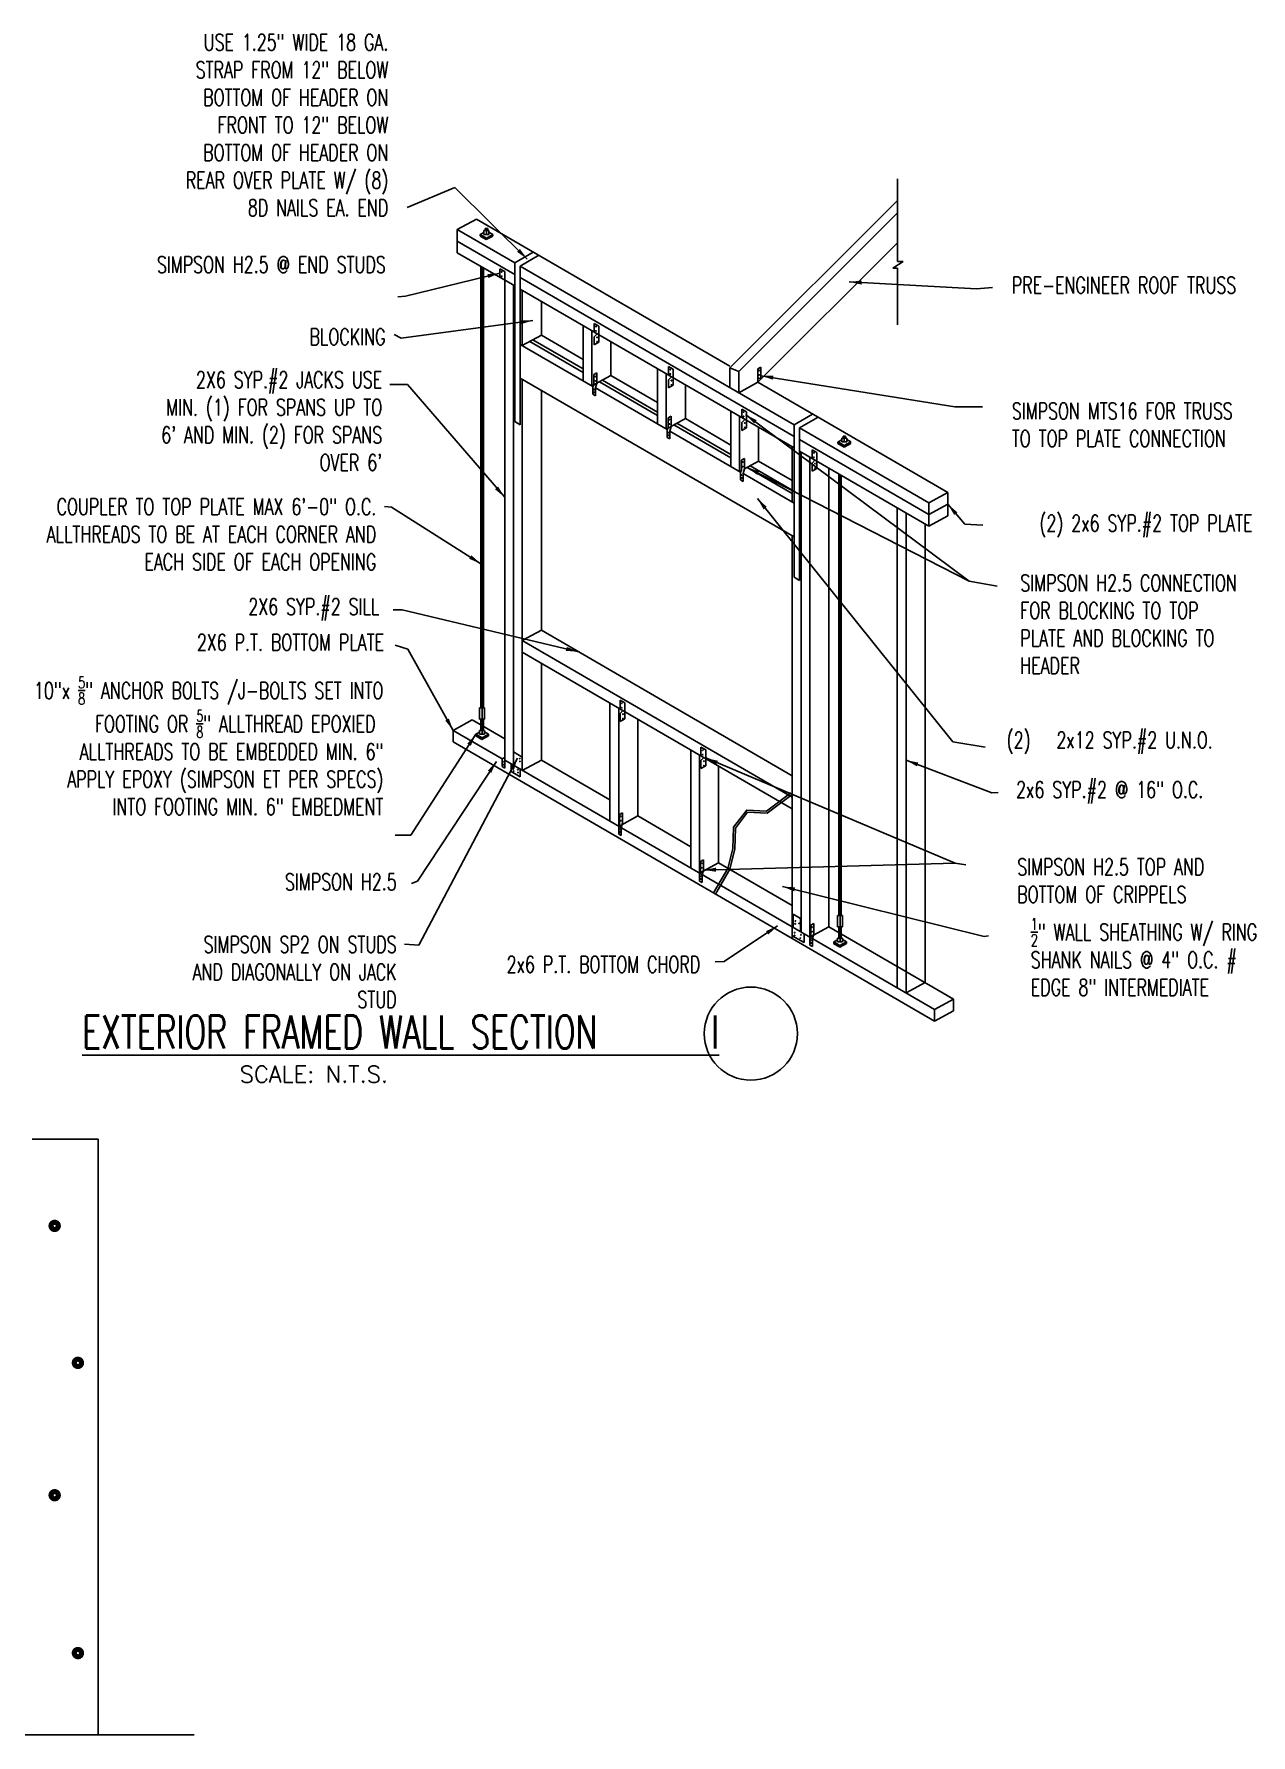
# Model space of a CAD drawing. Header units: inches. Extents: x -25328 to 8149, y -5530 to 4336.
# Drawn here: x 2145.4 to 2439.6, y -2818.2 to -2407.1 of the extents above; entities that cross this region are included whole.
import ezdxf

# ---------------------------------------------------------------- set-up
doc = ezdxf.new("R2010")
doc.units = ezdxf.units.IN
doc.header["$LTSCALE"] = 16
doc.header["$MEASUREMENT"] = 0
doc.layers.get('0').update_dxf_attribs({"linetype": 'CONTINUOUS'})
for name, color, linetype in [('CONC', 3, 'CONTINUOUS'), ('DIM', 5, 'CONTINUOUS'), ('DIMS', 5, 'CONTINUOUS'), ('DOORS', 1, 'CONTINUOUS'), ('FIXTURES', 2, 'CONTINUOUS'), ('GREEN', 3, 'CONTINUOUS'), ('LAYER1', 2, 'CONTINUOUS'), ('TEXT', 11, 'CONTINUOUS'), ('TEXT ROOM', 3, 'CONTINUOUS'), ('WALLS EXT', 6, 'CONTINUOUS'), ('WALLS INT', 6, 'CONTINUOUS')]:
    doc.layers.add(name, color=color, linetype=linetype)
doc.styles.add('NOTES', font='romant.shx', dxfattribs={"width": 0.7, "height": 4.5})
doc.styles.add('PAYTAS RM', font='romans.shx', dxfattribs={"width": 0.7, "height": 4.5})
doc.styles.add('PAYTS NOTES', font='romans.shx', dxfattribs={"width": 0.7, "height": 4.5})
doc.dimstyles.new('DIM- PAYTAS', dxfattribs={"dimscale": 48, "dimtxt": 0.1, "dimasz": 0.0625, "dimexe": 0.125, "dimexo": 0.125, "dimgap": 0.125, "dimtad": 1, "dimdec": 1, "dimzin": 3, "dimdsep": 46, "dimlunit": 4, "dimtxsty": 'PAYTAS RM', "dimblk": 'ARCHTICK', "dimcen": 0.09, "dimdle": 0.125, "dimclrd": 5, "dimclre": 5, "dimclrt": 11, "dimadec": 0, "dimazin": 0, "dimtfac": 1, "dimtdec": 1, "dimtofl": 0, "dimtmove": 2, "dimatfit": 3, "dimfxl": 0, "dimfrac": 2, "dimtolj": 1, "dimtzin": 3, "dimarcsym": 0})

# ---------------------------------------------------------------- blocks, each defined once
blk = doc.blocks.new('_ArchTick')
at = {"color": 0, "linetype": 'ByBlock', "const_width": 0.15}
blk.add_lwpolyline([(-0.5, -0.5), (0.5, 0.5)], dxfattribs=at)

msp = doc.modelspace()

# ---------------------------------------------------------------- linework, layer by layer
at = {"layer": 'CONC'}
msp.add_line((1924.36262709, -2818.19738204), (2184.13684181, -2818.19738204), dxfattribs=at)
at = {"layer": 'DIMS', "linetype": 'Continuous'}
for p, q in [((2354.14734033, -2462.05708298), (2354.14734033, -2442.06375959)), ((2353.06546586, -2463.69352392), (2355.54646916, -2462.05708298)), ((2355.54646916, -2462.05708298), (2354.14734033, -2462.05708298)), ((2354.14734033, -2463.69352392), (2353.06546586, -2463.69352392)), ((2354.14734033, -2477.35705647), (2354.14734033, -2463.69352392))]:
    msp.add_line(p, q, dxfattribs=at)
at = {"layer": 'DIMS'}
for p, q in [((2261.64156191, -2500.72345763), (2262.9942825, -2501.50769263)), ((2329.17014679, -2538.37559099), (2330.52286738, -2539.15982598))]:
    msp.add_line(p, q, dxfattribs=at)
for points in [[(2328.42434801, -2590.45784497), (2322.48885739, -2594.88920866), (2317.7134898, -2594.64644658), (2314.51123529, -2598.79907452), (2314.34871111, -2603.91779222), (2313.14560247, -2608.76923433), (2309.71809005, -2614.68132278)], [(2328.72347228, -2590.85850026), (2322.64352056, -2595.39771683), (2317.94956604, -2595.15909349), (2315.00585555, -2598.97644605), (2314.84677624, -2603.98666695), (2313.61380083, -2608.95854448), (2310.15065323, -2614.93209976)]]:
    msp.add_lwpolyline(points, dxfattribs=at)
at = {"layer": 'DOORS'}
for p, q in [((2313.68094028, -2487.76701037), (2354.14734033, -2447.30635721)), ((2315.81437236, -2488.61497819), (2354.14734033, -2450.28745412)), ((2247.76630859, -2454.30729924), (2252.36142483, -2451.79770345)), ((2261.64156191, -2462.3514284), (2247.76630859, -2454.30729924)), ((2247.76630859, -2454.30729924), (2247.76630859, -2457.1150039)), ((2313.68094028, -2487.34747623), (2252.36142483, -2451.79770345)), ((2261.64156191, -2465.15913306), (2247.76630859, -2457.1150039)), ((2247.76630859, -2457.1150039), (2247.76630859, -2459.92270856)), ((2320.40948859, -2491.24832838), (2354.14734033, -2457.51526796)), ((2261.64156191, -2467.96683772), (2247.76630859, -2459.92270856)), ((2258.06623738, -2465.89405594), (2258.06623738, -2463.79126734)), ((2259.21370612, -2464.4565083), (2258.06623738, -2463.79126734)), ((2259.21370612, -2468.32213719), (2259.21370612, -2464.4565083)), ((2259.21370612, -2582.59387969), (2259.21370612, -2466.55929689)), ((2329.17014679, -2501.50088728), (2262.9942825, -2463.13566339)), ((2329.17014679, -2504.30859194), (2262.9942825, -2465.94336806)), ((2261.34713819, -2583.83072941), (2261.34713819, -2467.79614661)), ((2329.17014679, -2507.1162966), (2262.9942825, -2468.75107272)), ((2263.48057027, -2482.35760528), (2263.48057027, -2469.03299633)), ((2268.0756865, -2479.84800949), (2268.0756865, -2471.69699876)), ((2278.18711634, -2490.88367349), (2278.18711634, -2477.55906454)), ((2280.32054841, -2492.12052321), (2280.32054841, -2478.79591426)), ((2280.85857753, -2479.10783475), (2280.85857753, -2477.00504615)), ((2282.00604627, -2477.6702871), (2280.85857753, -2477.00504615)), ((2282.00604627, -2481.535916), (2282.00604627, -2477.6702871)), ((2261.64156191, -2481.29144667), (2261.34713819, -2481.12075556)), ((2280.5316404, -2492.24290305), (2262.9942825, -2482.07568166)), ((2263.48057027, -2482.35760528), (2268.0756865, -2479.84800949)), ((2278.18711634, -2488.84088231), (2265.29494829, -2481.36669336)), ((2278.18711634, -2488.02376681), (2266.02069863, -2480.97032907)), ((2278.18711634, -2485.71007527), (2268.0756865, -2479.84800949)), ((2280.85857753, -2480.24884385), (2281.55581621, -2479.51205641)), ((2280.85857753, -2482.16259932), (2280.85857753, -2480.24884385)), ((2280.85857753, -2482.16259932), (2282.00604627, -2481.535916)), ((2284.91566465, -2489.61092742), (2284.91566465, -2481.45991669)), ((2261.64156191, -2489.44558702), (2261.34713819, -2489.27489592)), ((2329.17014679, -2528.59504591), (2262.9942825, -2490.22982202)), ((2263.48057027, -2585.06757913), (2263.48057027, -2490.51174563)), ((2280.32054841, -2492.12052321), (2284.91566465, -2489.61092742)), ((2280.78697415, -2489.38407207), (2281.51355694, -2488.98725313)), ((2280.78697415, -2491.86578753), (2280.78697415, -2489.38407207)), ((2281.1575854, -2492.60579245), (2281.51355694, -2491.4689686)), ((2281.51355694, -2491.4689686), (2281.51355694, -2488.98725313)), ((2296.1572712, -2499.25901621), (2282.13492643, -2491.12961129)), ((2296.1572712, -2498.44190071), (2282.86067678, -2490.73324699)), ((2296.1572712, -2496.12820917), (2284.91566465, -2489.61092742)), ((2296.1572712, -2501.30180738), (2296.1572712, -2487.97719844)), ((2298.29070328, -2502.5386571), (2298.29070328, -2489.21404816)), ((2298.8287324, -2489.52596864), (2298.8287324, -2487.42318004)), ((2299.97620114, -2488.08842099), (2298.8287324, -2487.42318004)), ((2298.8287324, -2490.66697774), (2299.52597108, -2489.9301903)), ((2298.8287324, -2492.58073322), (2298.8287324, -2490.66697774)), ((2299.97620114, -2491.95404989), (2299.97620114, -2488.08842099)), ((2313.68094028, -2492.52107445), (2313.68094028, -2487.76701037)), ((2313.68094028, -2487.76701037), (2315.81437236, -2488.61497819)), ((2315.81437236, -2493.75792417), (2315.81437236, -2488.61497819)), ((2315.81437236, -2493.75792417), (2320.40948859, -2491.24832838)), ((2320.40948859, -2487.94986718), (2321.13607139, -2487.55304824)), ((2320.40948859, -2491.24832838), (2320.40948859, -2487.94986718)), ((2366.35081571, -2517.88265072), (2320.40948859, -2491.24832838)), ((2321.13607139, -2490.52184877), (2321.13607139, -2487.55304824)), ((2268.0756865, -2551.17910187), (2268.0756865, -2493.17574806)), ((2280.5316404, -2492.24290305), (2280.80786916, -2491.85437584)), ((2280.5316404, -2494.13717023), (2280.5316404, -2492.24290305)), ((2281.1575854, -2494.50005963), (2280.5316404, -2494.13717023)), ((2298.50179527, -2502.66103694), (2281.1575854, -2492.60579245)), ((2281.1575854, -2494.50005963), (2281.1575854, -2492.60579245)), ((2298.8287324, -2492.58073322), (2299.97620114, -2491.95404989)), ((2302.88581951, -2500.02906131), (2302.88581951, -2491.87805058)), ((2298.75712901, -2499.80220596), (2299.48371181, -2499.40538703)), ((2299.48371181, -2501.88710249), (2299.48371181, -2499.40538703)), ((2313.88136659, -2511.57728917), (2313.88136659, -2498.25268022)), ((2316.01479867, -2512.81413889), (2316.01479867, -2499.48952994)), ((2316.55282779, -2499.80145042), (2316.55282779, -2497.69866182)), ((2317.70029653, -2498.36390278), (2316.55282779, -2497.69866182)), ((2317.70029653, -2502.22953167), (2317.70029653, -2498.36390278)), ((2298.29070328, -2502.5386571), (2302.88581951, -2500.02906131)), ((2298.75712901, -2502.28392143), (2298.50179527, -2502.66103694)), ((2298.50179527, -2504.55530412), (2298.50179527, -2502.66103694)), ((2298.75712901, -2502.28392143), (2298.75712901, -2499.80220596)), ((2299.12774027, -2503.02392635), (2299.48371181, -2501.88710249)), ((2316.25406089, -2512.95285031), (2299.12774027, -2503.02392635)), ((2299.12774027, -2504.91819353), (2299.12774027, -2503.02392635)), ((2313.88136659, -2509.53449799), (2300.1050813, -2501.54774519)), ((2313.88136659, -2508.71738249), (2300.83083165, -2501.15138089)), ((2313.88136659, -2506.40369095), (2302.88581951, -2500.02906131)), ((2316.55282779, -2500.94245952), (2317.25006646, -2500.20567208)), ((2316.55282779, -2502.856215), (2316.55282779, -2500.94245952)), ((2316.55282779, -2502.856215), (2317.70029653, -2502.22953167)), ((2320.6099149, -2510.30454309), (2320.6099149, -2502.15353236)), ((2361.75569948, -2520.39224651), (2330.52286738, -2502.28512228)), ((2299.12774027, -2504.91819353), (2298.50179527, -2504.55530412)), ((2328.72347228, -2520.18194758), (2328.72347228, -2506.85733864)), ((2361.75569948, -2523.19995117), (2330.52286738, -2505.09282694)), ((2361.75569948, -2526.00765583), (2330.52286738, -2507.9005316)), ((2333.52836555, -2509.64295856), (2333.52836555, -2507.54016996)), ((2334.67583429, -2508.20541091), (2333.52836555, -2507.54016996)), ((2316.4812244, -2510.07768774), (2317.2078072, -2509.68086881)), ((2316.4812244, -2512.55940321), (2316.4812244, -2510.07768774)), ((2317.2078072, -2512.16258427), (2317.2078072, -2509.68086881)), ((2317.2078072, -2512.16258427), (2320.6099149, -2510.30454309)), ((2328.72347228, -2518.13915641), (2317.82917669, -2511.82322697)), ((2328.72347228, -2517.32204091), (2318.55492704, -2511.42686267)), ((2328.72347228, -2515.00834936), (2320.6099149, -2510.30454309)), ((2330.85690436, -2624.12877115), (2330.85690436, -2508.09418836)), ((2332.99033643, -2625.36562087), (2332.99033643, -2509.33103807)), ((2333.52836555, -2510.78396766), (2334.22560423, -2510.04718022)), ((2333.52836555, -2512.69772313), (2333.52836555, -2510.78396766)), ((2334.67583429, -2512.07103981), (2334.67583429, -2508.20541091)), ((2337.58545267, -2622.85602508), (2337.58545267, -2511.9950405)), ((2316.01479867, -2512.81413889), (2316.4812244, -2512.55940321)), ((2316.25406089, -2512.95285031), (2316.4812244, -2512.55940321)), ((2316.25406089, -2514.84711749), (2316.25406089, -2512.95285031)), ((2316.85183566, -2515.19367531), (2316.25406089, -2514.84711749)), ((2316.85183566, -2513.29940813), (2317.2078072, -2512.16258427)), ((2329.17014679, -2520.44090555), (2316.85183566, -2513.29940813)), ((2316.85183566, -2515.19367531), (2316.85183566, -2513.29940813)), ((2333.52836555, -2512.69772313), (2334.67583429, -2512.07103981)), ((2361.75569948, -2520.39224651), (2366.35081571, -2517.88265072)), ((2361.75569948, -2520.39224651), (2366.35081571, -2517.88265072)), ((2366.35081571, -2517.88265072), (2366.35081571, -2520.69035538)), ((2330.85690436, -2521.4187973), (2330.52286738, -2521.22514055)), ((2354.10614189, -2637.6074346), (2354.10614189, -2521.57285181)), ((2356.23957397, -2638.84428432), (2356.23957397, -2522.80970152)), ((2361.75569948, -2520.39224651), (2361.75569948, -2523.19995117)), ((2361.75569948, -2523.19995117), (2366.35081571, -2520.69035538)), ((2361.75569948, -2523.19995117), (2361.75569948, -2526.00765583)), ((2361.75569948, -2526.00765583), (2366.35081571, -2523.49806004)), ((2366.35081571, -2520.69035538), (2366.35081571, -2523.49806004)), ((2328.72347228, -2625.69962609), (2328.72347228, -2528.33608794)), ((2360.8346902, -2636.33468853), (2360.8346902, -2525.47370395)), ((2330.85690436, -2529.57293766), (2330.52286738, -2529.3792809)), ((2263.48057027, -2553.68869766), (2268.0756865, -2551.17910187)), ((2328.72347228, -2586.33944174), (2268.0756865, -2551.17910187)), ((2328.72347228, -2591.51303996), (2263.48057027, -2553.68869766)), ((2328.72347228, -2594.32074462), (2263.48057027, -2556.49640232)), ((2268.0756865, -2582.55798334), (2268.0756865, -2559.16040475)), ((2284.64052811, -2597.33499004), (2284.64052811, -2568.76381324)), ((2287.09306503, -2570.18566287), (2287.09306503, -2568.08287427)), ((2288.24053377, -2568.74811522), (2287.09306503, -2568.08287427)), ((2288.24053377, -2572.61374412), (2288.24053377, -2568.74811522)), ((2246.74825131, -2575.36707623), (2251.34336754, -2572.85748044)), ((2259.21370612, -2577.42028147), (2251.34336754, -2572.85748044)), ((2286.77396018, -2598.57183976), (2286.77396018, -2570.00066296)), ((2287.09306503, -2571.32667197), (2287.79030371, -2570.58988453)), ((2287.09306503, -2573.24042744), (2287.09306503, -2571.32667197)), ((2287.09306503, -2573.24042744), (2288.24053377, -2572.61374412)), ((2291.36907642, -2596.06224397), (2291.36907642, -2572.66466538)), ((2258.58776112, -2582.23099028), (2246.74825131, -2575.36707623)), ((2246.74825131, -2575.36707623), (2246.74825131, -2578.17478089)), ((2328.72347228, -2625.69962609), (2246.74825131, -2578.17478089)), ((2263.48057027, -2581.83576852), (2261.34713819, -2580.5989188)), ((2304.21471786, -2608.6830575), (2304.21471786, -2580.1118807)), ((2306.34814993, -2609.91990722), (2306.34814993, -2581.34873042)), ((2306.66725478, -2581.53373033), (2306.66725478, -2579.43094173)), ((2307.81472352, -2580.09618268), (2306.66725478, -2579.43094173)), ((2307.81472352, -2583.96181158), (2307.81472352, -2580.09618268)), ((2258.58776112, -2582.23099028), (2259.21370612, -2581.95904066)), ((2258.58776112, -2584.12525746), (2258.58776112, -2582.23099028)), ((2259.21370612, -2584.48814687), (2258.58776112, -2584.12525746)), ((2328.72347228, -2622.89192143), (2259.21370612, -2582.59387969)), ((2259.21370612, -2584.48814687), (2259.21370612, -2582.59387969)), ((2260.78740335, -2585.34122838), (2260.78740335, -2583.50622511)), ((2262.96759909, -2586.60518917), (2260.78740335, -2585.34122838)), ((2262.96759909, -2586.60518917), (2262.96759909, -2584.7701859)), ((2268.0756865, -2582.55798334), (2263.48057027, -2585.06757913)), ((2284.64052811, -2592.16139182), (2268.0756865, -2582.55798334)), ((2306.66725478, -2582.67473943), (2307.36449346, -2581.93795199)), ((2306.66725478, -2584.5884949), (2306.66725478, -2582.67473943)), ((2306.66725478, -2584.5884949), (2307.81472352, -2583.96181158)), ((2310.94326617, -2607.41031143), (2310.94326617, -2584.01273284)), ((2291.36907642, -2596.06224397), (2286.77396018, -2598.57183976)), ((2286.77396018, -2598.57183976), (2287.00112369, -2598.17839266)), ((2287.00112369, -2595.69667719), (2287.72770649, -2595.29985826)), ((2287.00112369, -2598.17839266), (2287.00112369, -2595.69667719)), ((2287.37173495, -2598.91839758), (2287.72770649, -2597.78157372)), ((2287.72770649, -2597.78157372), (2287.72770649, -2595.29985826)), ((2304.21471786, -2603.50945928), (2291.36907642, -2596.06224397)), ((2286.77396018, -2600.46610694), (2286.77396018, -2598.57183976)), ((2287.37173495, -2600.81266476), (2286.77396018, -2600.46610694)), ((2287.37173495, -2600.81266476), (2287.37173495, -2598.91839758)), ((2310.94326617, -2607.41031143), (2306.34814993, -2609.91990722)), ((2306.34814993, -2609.91990722), (2306.57531344, -2609.52646012)), ((2306.34814993, -2611.8141744), (2306.34814993, -2609.91990722)), ((2306.57531344, -2607.04474465), (2307.30189624, -2606.64792572)), ((2306.57531344, -2609.52646012), (2306.57531344, -2607.04474465)), ((2306.9459247, -2610.26646504), (2307.30189624, -2609.12964118)), ((2306.9459247, -2612.16073222), (2306.9459247, -2610.26646504)), ((2307.30189624, -2609.12964118), (2307.30189624, -2606.64792572)), ((2328.72347228, -2617.71832321), (2310.94326617, -2607.41031143)), ((2306.9459247, -2612.16073222), (2306.34814993, -2611.8141744)), ((2363.12132497, -2642.83395519), (2328.72347228, -2622.89192143)), ((2330.71529507, -2620.84968719), (2328.92890161, -2619.81403188)), ((2328.92890161, -2623.01101835), (2328.92890161, -2619.81403188)), ((2330.71529507, -2624.07434895), (2330.71529507, -2620.84968719)), ((2332.99033643, -2625.36562087), (2337.58545267, -2622.85602508)), ((2333.21749994, -2622.4904583), (2333.94408274, -2622.09363936)), ((2333.21749994, -2624.97217376), (2333.21749994, -2622.4904583)), ((2333.94408274, -2624.57535483), (2333.94408274, -2622.09363936)), ((2367.7164412, -2640.32435939), (2337.58545267, -2622.85602508)), ((2331.58538801, -2626.68147777), (2328.72347228, -2625.02229222)), ((2363.12132497, -2645.64165985), (2328.72347228, -2625.69962609)), ((2331.58538801, -2626.68147777), (2331.58538801, -2624.55110698)), ((2332.99033643, -2625.36562087), (2333.21749994, -2624.97217376)), ((2332.99033643, -2627.25988805), (2332.99033643, -2625.36562087)), ((2333.5881112, -2625.71217868), (2333.94408274, -2624.57535483)), ((2333.5881112, -2627.60644586), (2333.5881112, -2625.71217868)), ((2333.5881112, -2627.60644586), (2332.99033643, -2627.25988805)), ((2356.23957397, -2638.84428432), (2360.8346902, -2636.33468853)), ((2363.12132497, -2642.83395519), (2367.7164412, -2640.32435939)), ((2363.12132497, -2642.83395519), (2367.7164412, -2640.32435939)), ((2363.12132497, -2642.83395519), (2363.12132497, -2645.64165985)), ((2363.12132497, -2645.64165985), (2367.7164412, -2643.13206406)), ((2367.7164412, -2640.32435939), (2367.7164412, -2643.13206406))]:
    msp.add_line(p, q, dxfattribs=at)
at = {"layer": 'FIXTURES', "linetype": 'Continuous'}
for centre in [(2258.48787439, -2464.5327736), (2258.48787439, -2465.61319776), (2281.28021455, -2477.74655241), (2281.28021455, -2478.82697656), (2281.5767423, -2480.38301776), (2281.5767423, -2481.46344191), (2281.10139932, -2489.83390601), (2281.10139932, -2490.91433016), (2299.25036941, -2488.1646863), (2299.25036941, -2489.24511046), (2299.54689717, -2490.80115165), (2320.72391377, -2488.39970112), (2320.72391377, -2489.4581171), (2320.72391377, -2490.29687101), (2280.79810805, -2492.97586555), (2280.84498802, -2493.66673864), (2299.54689717, -2491.8815758), (2316.9744648, -2498.44016808), (2316.9744648, -2499.52059224), (2298.76826292, -2503.39399944), (2299.07155419, -2500.2520399), (2299.07155419, -2501.33246406), (2317.27099256, -2501.07663343), (2317.27099256, -2502.15705759), (2298.81514289, -2504.08487254), (2316.79564958, -2510.52752168), (2316.79564958, -2511.60794584), (2333.95000257, -2508.28167622), (2333.95000257, -2509.36210037), (2334.24653032, -2510.91814157), (2334.24653032, -2511.99856572), (2316.4923583, -2513.66948123), (2316.53923828, -2514.36035432), (2287.51470205, -2568.82438053), (2287.51470205, -2569.90480468), (2287.8112298, -2571.46084588), (2287.8112298, -2572.54127003), (2307.0888918, -2580.17244799), (2307.0888918, -2581.25287214), (2258.85422876, -2582.96395279), (2258.90110874, -2583.65482588), (2261.36479404, -2584.50024315), (2261.41167402, -2585.19111624), (2261.95519625, -2582.79805516), (2262.38306686, -2584.88880564), (2262.42994683, -2585.57967873), (2262.8551786, -2582.19669415), (2262.90205857, -2582.88756724), (2307.38541955, -2582.80891334), (2307.38541955, -2583.88933749), (2287.31554887, -2596.14651113), (2287.31554887, -2597.22693529), (2287.0122576, -2599.28847067), (2287.05913757, -2599.97934377), (2306.58644735, -2610.63653813), (2306.88973862, -2607.49457859), (2306.88973862, -2608.57500275), (2306.63332732, -2611.32741123), (2329.4469053, -2622.13260373), (2329.49378527, -2621.44173063), (2330.39376761, -2622.04309165), (2333.53192512, -2622.94029224), (2329.2744107, -2624.95560877), (2329.32129067, -2624.26473567), (2330.67065833, -2625.57285603), (2330.82118046, -2624.79670338), (2333.22863385, -2626.08225178), (2333.27551382, -2626.77312487), (2333.53192512, -2624.02071639)]:
    msp.add_circle(centre, 0.07241041, dxfattribs=at)
at = {"layer": 'GREEN', "linetype": 'Continuous'}
for p, q in [((2254.76630859, -2456.75403556), (2253.26541431, -2455.8838974)), ((2253.27363393, -2455.8794083), (2253.27363393, -2455.49097648)), ((2253.28017389, -2455.49546558), (2254.18672484, -2455.00035809)), ((2254.78106818, -2456.36560375), (2253.28017389, -2455.49546558)), ((2254.18672484, -2454.57788557), (2255.09981575, -2454.57788557)), ((2254.18672484, -2455.49097648), (2254.18672484, -2454.57788557)), ((2254.18672484, -2455.49097648), (2255.3943612, -2455.49097648)), ((2254.76630859, -2456.75403556), (2256.35695118, -2455.88531544)), ((2254.78106818, -2456.36560375), (2254.76630859, -2456.75403556)), ((2254.78106818, -2456.36560375), (2256.37171077, -2455.49688362)), ((2254.80527029, -2455.49097648), (2254.80527029, -2454.57788557)), ((2255.09981575, -2454.57788557), (2255.3943612, -2454.57788557)), ((2255.3943612, -2454.57788557), (2255.3943612, -2455.49097648)), ((2256.37171077, -2455.49688362), (2255.3943612, -2454.93026866)), ((2256.33690666, -2455.49097648), (2256.33690666, -2455.8794083)), ((2341.27890083, -2506.90940574), (2339.77800654, -2506.03926758)), ((2339.78622617, -2506.03477848), (2339.78622617, -2505.64634666)), ((2339.79276613, -2505.65083576), (2340.69931708, -2505.15572827)), ((2341.29366041, -2506.52097392), (2339.79276613, -2505.65083576)), ((2340.69931708, -2504.73325575), (2341.61240798, -2504.73325575)), ((2340.69931708, -2505.64634666), (2340.69931708, -2504.73325575)), ((2340.69931708, -2505.64634666), (2341.90695344, -2505.64634666)), ((2341.27890083, -2506.90940574), (2342.86954342, -2506.04068562)), ((2341.29366041, -2506.52097392), (2341.27890083, -2506.90940574)), ((2341.29366041, -2506.52097392), (2342.88430301, -2505.6522538)), ((2341.31786253, -2505.64634666), (2341.31786253, -2504.73325575)), ((2341.61240798, -2504.73325575), (2341.90695344, -2504.73325575)), ((2341.90695344, -2504.73325575), (2341.90695344, -2505.64634666)), ((2342.88430301, -2505.6522538), (2341.90695344, -2505.08563883)), ((2342.84949889, -2505.64634666), (2342.84949889, -2506.03477848)), ((2253.14776314, -2569.95149011), (2254.3553995, -2569.95149011)), ((2253.14776314, -2572.69076284), (2253.14776314, -2569.95149011)), ((2254.06085405, -2572.69076284), (2253.14776314, -2572.69076284)), ((2253.76630859, -2572.69076284), (2253.76630859, -2569.95149011)), ((2254.3553995, -2572.69076284), (2254.06085405, -2572.69076284)), ((2254.3553995, -2569.95149011), (2254.3553995, -2572.69076284)), ((2253.72734689, -2577.58332289), (2252.22645261, -2576.71318472)), ((2252.23467223, -2576.70869562), (2252.23467223, -2576.3202638)), ((2252.24121219, -2576.3247529), (2253.14776314, -2575.82964542)), ((2253.74210647, -2577.19489107), (2252.24121219, -2576.3247529)), ((2253.14776314, -2575.40717289), (2254.06085405, -2575.40717289)), ((2253.14776314, -2576.3202638), (2253.14776314, -2575.40717289)), ((2253.14776314, -2576.3202638), (2254.3553995, -2576.3202638)), ((2253.72734689, -2577.58332289), (2255.31798948, -2576.71460276)), ((2253.74210647, -2577.19489107), (2253.72734689, -2577.58332289)), ((2253.74210647, -2577.19489107), (2255.33274907, -2576.32617094)), ((2253.76630859, -2576.3202638), (2253.76630859, -2575.40717289)), ((2254.06085405, -2575.40717289), (2254.3553995, -2575.40717289)), ((2254.3553995, -2575.40717289), (2254.3553995, -2576.3202638)), ((2255.33274907, -2576.32617094), (2254.3553995, -2575.75955598)), ((2255.29794495, -2576.3202638), (2255.29794495, -2576.70869562)), ((2339.66035537, -2620.10686029), (2340.86799174, -2620.10686029)), ((2339.66035537, -2622.84613302), (2339.66035537, -2620.10686029)), ((2340.57344628, -2622.84613302), (2339.66035537, -2622.84613302)), ((2340.27890083, -2622.84613302), (2340.27890083, -2620.10686029)), ((2340.86799174, -2622.84613302), (2340.57344628, -2622.84613302)), ((2340.86799174, -2620.10686029), (2340.86799174, -2622.84613302)), ((2340.23993913, -2627.73869307), (2338.73904484, -2626.8685549)), ((2338.74726446, -2626.8640658), (2338.74726446, -2626.47563398)), ((2338.75380443, -2626.48012308), (2339.66035537, -2625.9850156)), ((2340.25469871, -2627.35026125), (2338.75380443, -2626.48012308)), ((2339.66035537, -2625.56254307), (2340.57344628, -2625.56254307)), ((2339.66035537, -2626.47563398), (2339.66035537, -2625.56254307)), ((2339.66035537, -2626.47563398), (2340.86799174, -2626.47563398)), ((2340.23993913, -2627.73869307), (2341.83058172, -2626.86997294)), ((2340.25469871, -2627.35026125), (2341.8453413, -2626.48154112)), ((2340.27890083, -2626.47563398), (2340.27890083, -2625.56254307)), ((2340.57344628, -2625.56254307), (2340.86799174, -2625.56254307)), ((2340.86799174, -2625.56254307), (2340.86799174, -2626.47563398)), ((2341.8453413, -2626.48154112), (2340.86799174, -2625.91492616)), ((2341.81053719, -2626.47563398), (2341.81053719, -2626.8640658)), ((2340.25469871, -2627.35026125), (2340.23993913, -2627.73869307))]:
    msp.add_line(p, q, dxfattribs=at)
at = {"layer": 'LAYER1'}
msp.add_line((2261.34713819, -2481.12075556), (2261.34713819, -2467.79614661), dxfattribs=at)
at = {"layer": 'TEXT ROOM'}
msp.add_circle((2318.7202356, -2648.67877577), 11.25656497, dxfattribs=at)
at = {"layer": 'WALLS EXT', "color": 6}
for p, q in [((2254.48897588, -2454.08638991), (2254.48897588, -2454.57788557)), ((2255.11397588, -2454.08638991), (2254.48897588, -2454.08638991)), ((2254.59089127, -2454.08638991), (2254.59089127, -2454.57788557)), ((2254.70530425, -2454.08638991), (2254.70530425, -2454.57788557)), ((2254.85787284, -2454.08638991), (2254.85787284, -2454.57788557)), ((2254.99409672, -2454.08638991), (2254.99409672, -2454.57788557)), ((2255.11397588, -2454.08638991), (2255.11397588, -2454.57788557)), ((2253.45001418, -2463.21781683), (2253.45001418, -2569.95149011)), ((2253.57947593, -2463.29287182), (2253.57947593, -2569.95149011)), ((2253.6978237, -2463.36148352), (2253.6978237, -2569.94023675)), ((2253.84532656, -2463.44699778), (2253.84532656, -2569.95149011)), ((2253.97751138, -2463.52363147), (2253.97751138, -2569.95149011)), ((2254.07501418, -2463.58015837), (2254.07501418, -2569.95149011)), ((2341.00156812, -2504.24176008), (2341.00156812, -2504.73325575)), ((2341.62656812, -2504.24176008), (2341.00156812, -2504.24176008)), ((2341.10348351, -2504.24176008), (2341.10348351, -2504.73325575)), ((2341.21789649, -2504.24176008), (2341.21789649, -2504.73325575)), ((2341.37046508, -2504.24176008), (2341.37046508, -2504.73325575)), ((2341.50668896, -2504.24176008), (2341.50668896, -2504.73325575)), ((2341.62656812, -2504.24176008), (2341.62656812, -2504.73325575)), ((2339.96260642, -2513.37318701), (2339.96260642, -2620.10686029)), ((2340.09206817, -2513.448242), (2340.09206817, -2620.10686029)), ((2340.21041594, -2513.5168537), (2340.21041594, -2620.09560693)), ((2340.3579188, -2513.60236796), (2340.3579188, -2620.10686029)), ((2340.49010362, -2513.67900165), (2340.49010362, -2620.10686029)), ((2340.58760642, -2513.73552855), (2340.58760642, -2620.10686029)), ((2253.45001418, -2572.69076284), (2253.45001418, -2575.40717289)), ((2253.55192957, -2572.69076284), (2253.55192957, -2575.40717289)), ((2253.66634255, -2572.69076284), (2253.66634255, -2575.40717289)), ((2253.81891114, -2572.69076284), (2253.81891114, -2575.40717289)), ((2253.95513502, -2572.69076284), (2253.95513502, -2575.40717289)), ((2254.07501418, -2572.69076284), (2254.07501418, -2575.40717289)), ((2339.96260642, -2622.84613302), (2339.96260642, -2625.56254307)), ((2340.06452181, -2622.84613302), (2340.06452181, -2625.56254307)), ((2340.17893479, -2622.84613302), (2340.17893479, -2625.56254307)), ((2340.33150338, -2622.84613302), (2340.33150338, -2625.56254307)), ((2340.46772725, -2622.84613302), (2340.46772725, -2625.56254307)), ((2340.58760642, -2622.84613302), (2340.58760642, -2625.56254307))]:
    msp.add_line(p, q, dxfattribs=at)
at = {"layer": 'WALLS EXT'}
for p in [(2144.96245836, -2674.19738204), (2160.96245836, -2818.19738204)]:
    msp.add_line(p, (2160.96245836, -2674.19738204), dxfattribs=at)
at = {"layer": 'WALLS EXT', "color": 3, "const_width": 1.25}
for points in [[(2149.55110194, -2695.13876118, 1), (2151.30110194, -2695.13876118, 1)], [(2155.16803552, -2728.25116952, 1), (2156.91803552, -2728.25116952, 1)], [(2149.55110194, -2760.24112026, 1), (2151.30110194, -2760.24112026, 1)], [(2155.16803552, -2798.40457229, 1), (2156.91803552, -2798.40457229, 1)]]:
    msp.add_lwpolyline(points, format="xyb", close=True, dxfattribs=at)
at = {"layer": 'WALLS INT', "color": 6}
for p, q in [((2261.64156191, -2462.3514284), (2266.09114886, -2459.75746252)), ((2261.64156191, -2500.72345763), (2261.64156191, -2462.3514284)), ((2262.9942825, -2463.13566339), (2267.44386946, -2460.54169752)), ((2262.9942825, -2501.50769263), (2262.9942825, -2463.13566339)), ((2329.17014679, -2501.50088728), (2333.61973374, -2498.90692141)), ((2330.52286738, -2502.28512228), (2334.97245434, -2499.6911564)), ((2329.17014679, -2538.37559099), (2329.17014679, -2501.50088728)), ((2330.52286738, -2539.15982598), (2330.52286738, -2502.28512228))]:
    msp.add_line(p, q, dxfattribs=at)

# ---------------------------------------------------------------- texts
at = {"layer": 'TEXT', "style": 'PAYTS NOTES'}
msp.add_text('SCALE: N.T.S.', height=4, dxfattribs=at).set_placement((2195.17665225, -2660.49499727))
at = {"layer": 'TEXT', "char_height": 4, "style": 'NOTES'}
for s, insert, width, attachment_point in [('\\A1;USE 1.25" WIDE 18 GA. STRAP FROM 12" BELOW BOTTOM OF HEADER ON FRONT TO 12" BELOW BOTTOM OF HEADER ON REAR OVER PLATE W/ (8) 8D NAILS EA. END', (2231.08681878, -2407.0610814), 58.3451192083, 3), ('\\A1;SIMPSON H2.5 @ END STUDS', (2230.46910219, -2460.80009412), 58.3451192083, 3), ('\\A1;PRE-ENGINEER ROOF TRUSS', (2381.82494443, -2465.76693671), 58.3451192083, 1), ('\\A1;BLOCKING', (2230.40781652, -2478.25291255), 58.3451192083, 3), ("\\A1;2X6 SYP.#2 JACKS USE MIN. (1) FOR SPANS UP TO 6' AND MIN. (2) FOR SPANS OVER 6'", (2229.59461262, -2488.62404958), 58.3451192083, 3), ('\\A1;SIMPSON MTS16 FOR TRUSS TO TOP PLATE CONNECTION', (2381.82494443, -2496.18308365), 58.3451192083, 1), ('\\A1;{\\H1x;COUPLER} TO TOP PLATE MAX 6\'-0" O.C. ALLTHREADS TO BE AT EACH CORNER AND EACH SIDE OF EACH OPENING', (2228.17654196, -2519.31804031), 97.8094529003, 3), ('\\A1;(2) 2x6 SYP.#2 TOP PLATE', (2439.98877959, -2523.30492756), 69.328527344, 3), ('\\A1;SIMPSON H2.5 CONNECTION FOR BLOCKING TO TOP PLATE AND BLOCKING TO HEADER', (2383.8690027, -2537.74109638), 58.3451192083, 1), ('\\A1;2X6 SYP.#2 SILL', (2228.92868551, -2543.46890929), 58.3451192083, 3), ('\\A1;2X6 P.T. BOTTOM PLATE', (2230.06407464, -2552.09785434), 58.3451192083, 3), ('\\A1;10"x {\\H0.7x;\\S5/8;}" ANCHOR BOLTS /J-BOLTS SET INTO FOOTING OR {\\H0.7x;\\S5/8;}" ALLTHREAD EPOXIED  ALLTHREADS TO BE EMBEDDED MIN. 6" APPLY EPOXY (SIMPSON ET PER SPECS) INTO FOOTING MIN. 6" EMBEDMENT ', (2229.90420786, -2562.3999838), 91.8050156629, 3), ('\\A1;\\pi-12,l16,t16;(2)^I2x12 SYP.#2 U.N.O.', (2376.5898856, -2575.71504767), 74.6265092225, 1), ('\\A1;2x6 SYP.#2 @ 16" O.C.', (2382.84785178, -2587.69850364), 60.2353231893, 1), ('\\A1;SIMPSON H2.5 TOP AND BOTTOM OF CRIPPELS', (2383.12128482, -2606.37520435), 60.2353231893, 1), ('\\A1;SIMPSON H2.5', (2233.1101491, -2609.99139231), 60.2353231893, 3), ('\\A1;{\\H0.7x;\\S1/2;}" WALL SHEATHING W/ RING SHANK NAILS @ 4" O.C. # EDGE 8" INTERMEDIATE', (2386.40731316, -2620.7805286), 60.2353231893, 1), ('\\A1;SIMPSON SP2 ON STUDS AND DIAGONALLY ON JACK STUD ', (2233.1101491, -2625.11515856), 60.2353231893, 3), ('\\A1;2x6 P.T. BOTTOM CHORD', (2306.48287645, -2629.94152213), 60.2353231893, 3)]:
    msp.add_mtext(s, dxfattribs=dict(at, insert=insert, width=width, attachment_point=attachment_point))
at = {"layer": 'TEXT ROOM', "style": 'PAYTS NOTES', "width": 0.7}
msp.add_text('%%UEXTERIOR FRAMED WALL SECTION    I', height=8, dxfattribs=at).set_placement((2157.0847801, -2652.26920166))

# ---------------------------------------------------------------- leaders
at = {"layer": 'DIM', "linetype": 'Continuous'}
for points in [[(2264.67360172, -2461.45658984), (2247.12785269, -2444.16346456), (2235.65627591, -2448.97860153)], [(2342.51138692, -2466.97700139), (2373.30544221, -2468.62566802), (2377.15471595, -2468.29593184)], [(2266.02904378, -2476.31293955), (2234.18242889, -2480.59958747), (2232.4664227, -2479.68496278)], [(2321.13607139, -2489.64908729), (2368.0190456, -2497.20066877), (2374.68488737, -2497.20066877)], [(2259.21370612, -2519.03874172), (2235.73174123, -2491.81206937), (2231.45442043, -2491.77039748)], [(2317.42804449, -2499.01145807), (2371.50765861, -2539.2891192)], [(2317.82917669, -2511.82322697), (2371.50765861, -2539.2891192), (2378.26987225, -2540.47934386)], [(2320.31276485, -2519.32020429), (2367.577146, -2578.18396171), (2375.36078292, -2579.40232691)], [(2366.35081571, -2520.69035538), (2370.43275824, -2525.57009202), (2374.7896874, -2525.78780941)], [(2246.74825131, -2575.36707623), (2235.76630859, -2555.75403556), (2232.76630859, -2554.75403556)]]:
    msp.add_leader(points, dimstyle='DIM- PAYTAS', override={"dimgap": 0.125, "dimtad": 0}, dxfattribs=at)
at = {"layer": 'DIM'}
msp.add_leader([(2253.45001418, -2535.09734035), (2231.87530397, -2521.38664279), (2230.16165455, -2521.27615341)], dimstyle='DIM- PAYTAS', override={"dimgap": 0.125, "dimtad": 0}, dxfattribs=at)
at = {"layer": 'DIMS', "color": 5, "linetype": 'Continuous'}
for points in [[(2277.02583714, -2556.36792013), (2234.44718903, -2546.19977803), (2232.22474617, -2546.19977803)], [(2307.81472352, -2582.02899713), (2368.08859006, -2607.48189723), (2370.70089847, -2607.86583987)], [(2307.30189624, -2609.12964118), (2368.08859006, -2607.48189723)]]:
    msp.add_leader(points, dimstyle='DIM- PAYTAS', override={"dimgap": 0.125, "dimtad": 0}, dxfattribs=at)
at = {"layer": 'DIMS', "linetype": 'Continuous'}
msp.add_leader([(2252.23467223, -2576.3202638), (2236.5516539, -2600.73305099), (2232.74966011, -2600.73305099)], dimstyle='DIM- PAYTAS', override={"dimgap": 0.125, "dimtad": 0}, dxfattribs=at)
at = {"layer": 'DIMS'}
for points in [[(2356.23957397, -2582.55148536), (2377.00949227, -2590.47399146), (2378.5027811, -2590.41661755)], [(2326.39885762, -2613.10452511), (2375.16397411, -2625.17297985), (2376.21384796, -2625.01557413)], [(2325.16747974, -2622.63362512), (2312.29320651, -2631.2635566), (2310.11218464, -2631.32409726)]]:
    msp.add_leader(points, dimstyle='DIM- PAYTAS', override={"dimgap": 0.125, "dimtad": 0, "dimtfill": 1, "dimarcsym": 2}, dxfattribs=at)
at = {"layer": 'FIXTURES', "linetype": 'Continuous'}
for points in [[(2258.06623738, -2464.84266164), (2235.27200017, -2470.40642032), (2233.37208232, -2470.56465365)], [(2262.3401744, -2582.12855595), (2238.46790236, -2627.29819513), (2235.00408915, -2627.03856721)], [(2257.2023881, -2582.88311703), (2238.17070866, -2611.81149029), (2236.65027354, -2612.35415369)]]:
    msp.add_leader(points, dimstyle='DIM- PAYTAS', override={"dimgap": 0.125, "dimtad": 0}, dxfattribs=at)

doc.saveas('drawing.dxf')
